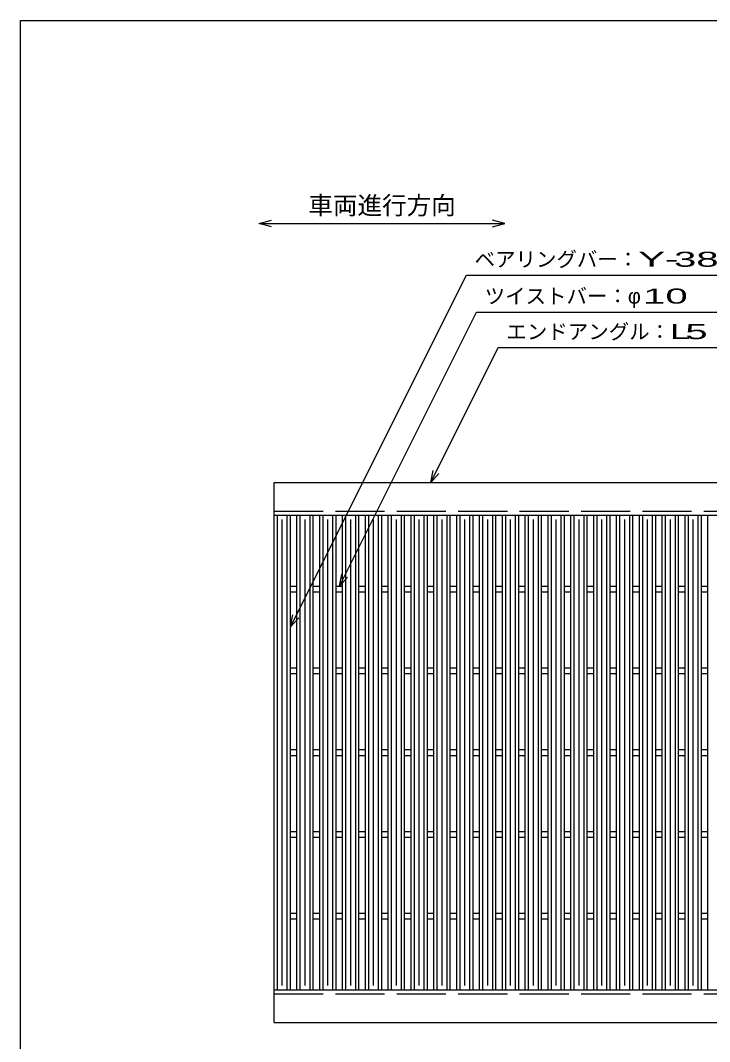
# Model space of a CAD drawing. Units: millimetres, scale not verified. Extents: x -1820 to 1724, y -1285 to 1059.
# Drawn here: x -1736 to -894, y -189 to 1059 of the extents above; entities that cross this region are included whole.
import ezdxf
from ezdxf.enums import TextEntityAlignment as Align

# ---------------------------------------------------------------- set-up
doc = ezdxf.new("R2010")
doc.units = ezdxf.units.MM
doc.header["$LTSCALE"] = 10
doc.linetypes.add('DASHED', pattern=[7.5, 6, -1.5])
for name, color, linetype, lineweight in [('0_2', 150, 'Continuous', 25), ('16', 3, 'Continuous', 25), ('22', 2, 'Continuous', 25)]:
    doc.layers.add(name, color=color, linetype=linetype, lineweight=lineweight)
doc.styles.add('ベクトル', font='')
doc.styles.get('ベクトル').set_extended_font_data('ベクトル')

msp = doc.modelspace()

# ---------------------------------------------------------------- linework, layer by layer
at = {"layer": '0_2'}
for p, q in [((-1736, -1141), (-1736, 1059)), ((-1736, 1059), (1724, 1059))]:
    msp.add_line(p, q, dxfattribs=at)
at = {"layer": '0_2', "color": 4}
for p, q in [((-1444.08, 810.83), (-1429.08, 814.83)), ((-1144.08, 810.83), (-1159.08, 814.83)), ((-1429.08, 806.83), (-1444.08, 810.83)), ((-1444.08, 810.83), (-1144.08, 810.83)), ((-1159.08, 806.83), (-1144.08, 810.83))]:
    msp.add_line(p, q, dxfattribs=at)
at = {"layer": '16'}
for p, q in [((-1426, 494), (-430, 494)), ((-1426, 454), (-1426, 494)), ((-1426, 454), (-430, 454)), ((-1426, -126), (-1426, 454)), ((-1426, 454), (-1406, 454)), ((-1422, -126), (-1422, 454)), ((-1410, -126), (-1410, 454)), ((-1406, -126), (-1406, 454)), ((-1398.1, -126), (-1398.1, 454)), ((-1398.1, 454), (-1378.1, 454)), ((-1394.1, -126), (-1394.1, 454)), ((-1382.1, -126), (-1382.1, 454)), ((-1378.1, -126), (-1378.1, 454)), ((-1370.2, -126), (-1370.2, 454)), ((-1370.2, 454), (-1350.2, 454)), ((-1366.2, -126), (-1366.2, 454)), ((-1354.2, -126), (-1354.2, 454)), ((-1350.2, -126), (-1350.2, 454)), ((-1342.3, -126), (-1342.3, 454)), ((-1342.3, 454), (-1322.3, 454)), ((-1338.3, -126), (-1338.3, 454)), ((-1326.3, -126), (-1326.3, 454)), ((-1322.3, -126), (-1322.3, 454)), ((-1314.4, -126), (-1314.4, 454)), ((-1314.4, 454), (-1294.4, 454)), ((-1310.4, -126), (-1310.4, 454)), ((-1298.4, -126), (-1298.4, 454)), ((-1294.4, -126), (-1294.4, 454)), ((-1286.5, -126), (-1286.5, 454)), ((-1286.5, 454), (-1266.5, 454)), ((-1282.5, -126), (-1282.5, 454)), ((-1270.5, -126), (-1270.5, 454)), ((-1266.5, -126), (-1266.5, 454)), ((-1258.6, -126), (-1258.6, 454)), ((-1258.6, 454), (-1238.6, 454)), ((-1254.6, -126), (-1254.6, 454)), ((-1242.6, -126), (-1242.6, 454)), ((-1238.6, -126), (-1238.6, 454)), ((-1230.7, -126), (-1230.7, 454)), ((-1230.7, 454), (-1210.7, 454)), ((-1226.7, -126), (-1226.7, 454)), ((-1214.7, -126), (-1214.7, 454)), ((-1210.7, -126), (-1210.7, 454)), ((-1202.8, -126), (-1202.8, 454)), ((-1202.8, 454), (-1182.8, 454)), ((-1198.8, -126), (-1198.8, 454)), ((-1186.8, -126), (-1186.8, 454)), ((-1182.8, -126), (-1182.8, 454)), ((-1174.9, -126), (-1174.9, 454)), ((-1174.9, 454), (-1154.9, 454)), ((-1170.9, -126), (-1170.9, 454)), ((-1158.9, -126), (-1158.9, 454)), ((-1154.9, -126), (-1154.9, 454)), ((-1147, -126), (-1147, 454)), ((-1147, 454), (-1127, 454)), ((-1143, -126), (-1143, 454)), ((-1131, -126), (-1131, 454)), ((-1127, -126), (-1127, 454)), ((-1119.1, -126), (-1119.1, 454)), ((-1119.1, 454), (-1099.1, 454)), ((-1115.1, -126), (-1115.1, 454)), ((-1103.1, -126), (-1103.1, 454)), ((-1099.1, -126), (-1099.1, 454)), ((-1091.2, -126), (-1091.2, 454)), ((-1091.2, 454), (-1071.2, 454)), ((-1087.2, -126), (-1087.2, 454)), ((-1075.2, -126), (-1075.2, 454)), ((-1071.2, -126), (-1071.2, 454)), ((-1063.3, -126), (-1063.3, 454)), ((-1063.3, 454), (-1043.3, 454)), ((-1059.3, -126), (-1059.3, 454)), ((-1047.3, -126), (-1047.3, 454)), ((-1043.3, -126), (-1043.3, 454)), ((-1035.4, -126), (-1035.4, 454)), ((-1035.4, 454), (-1015.4, 454)), ((-1031.4, -126), (-1031.4, 454)), ((-1019.4, -126), (-1019.4, 454)), ((-1015.4, -126), (-1015.4, 454)), ((-1007.5, -126), (-1007.5, 454)), ((-1007.5, 454), (-987.5, 454)), ((-1003.5, -126), (-1003.5, 454)), ((-991.5, -126), (-991.5, 454)), ((-987.5, -126), (-987.5, 454)), ((-979.6, -126), (-979.6, 454)), ((-979.6, 454), (-959.6, 454)), ((-975.6, -126), (-975.6, 454)), ((-963.6, -126), (-963.6, 454)), ((-959.6, -126), (-959.6, 454)), ((-951.7, -126), (-951.7, 454)), ((-951.7, 454), (-931.7, 454)), ((-947.7, -126), (-947.7, 454)), ((-935.7, -126), (-935.7, 454)), ((-931.7, -126), (-931.7, 454)), ((-923.8, -126), (-923.8, 454)), ((-923.8, 454), (-903.8, 454)), ((-919.8, -126), (-919.8, 454)), ((-907.8, -126), (-907.8, 454)), ((-903.8, -126), (-903.8, 454)), ((-895.9, -126), (-895.9, 454)), ((-895.9, 454), (-875.9, 454)), ((-1416, -121), (-1416, 449)), ((-1388.1, -121), (-1388.1, 449)), ((-1360.2, -121), (-1360.2, 449)), ((-1332.3, -121), (-1332.3, 449)), ((-1304.4, -121), (-1304.4, 449)), ((-1276.5, -121), (-1276.5, 449)), ((-1248.6, -121), (-1248.6, 449)), ((-1220.7, -121), (-1220.7, 449)), ((-1192.8, -121), (-1192.8, 449)), ((-1164.9, -121), (-1164.9, 449)), ((-1137, -121), (-1137, 449)), ((-1109.1, -121), (-1109.1, 449)), ((-1081.2, -121), (-1081.2, 449)), ((-1053.3, -121), (-1053.3, 449)), ((-1025.4, -121), (-1025.4, 449)), ((-997.5, -121), (-997.5, 449)), ((-969.6, -121), (-969.6, 449)), ((-941.7, -121), (-941.7, 449)), ((-913.8, -121), (-913.8, 449)), ((-1406, 367.5), (-1398.1, 367.5)), ((-1378.1, 367.5), (-1370.2, 367.5)), ((-1350.2, 367.5), (-1342.3, 367.5)), ((-1322.3, 367.5), (-1314.4, 367.5)), ((-1294.4, 367.5), (-1286.5, 367.5)), ((-1266.5, 367.5), (-1258.6, 367.5)), ((-1238.6, 367.5), (-1230.7, 367.5)), ((-1210.7, 367.5), (-1202.8, 367.5)), ((-1182.8, 367.5), (-1174.9, 367.5)), ((-1154.9, 367.5), (-1147, 367.5)), ((-1127, 367.5), (-1119.1, 367.5)), ((-1099.1, 367.5), (-1091.2, 367.5)), ((-1071.2, 367.5), (-1063.3, 367.5)), ((-1043.3, 367.5), (-1035.4, 367.5)), ((-1015.4, 367.5), (-1007.5, 367.5)), ((-987.5, 367.5), (-979.6, 367.5)), ((-959.6, 367.5), (-951.7, 367.5)), ((-931.7, 367.5), (-923.8, 367.5)), ((-903.8, 367.5), (-895.9, 367.5)), ((-1406, 360.5), (-1398.1, 360.5)), ((-1378.1, 360.5), (-1370.2, 360.5)), ((-1350.2, 360.5), (-1342.3, 360.5)), ((-1322.3, 360.5), (-1314.4, 360.5)), ((-1294.4, 360.5), (-1286.5, 360.5)), ((-1266.5, 360.5), (-1258.6, 360.5)), ((-1238.6, 360.5), (-1230.7, 360.5)), ((-1210.7, 360.5), (-1202.8, 360.5)), ((-1182.8, 360.5), (-1174.9, 360.5)), ((-1154.9, 360.5), (-1147, 360.5)), ((-1127, 360.5), (-1119.1, 360.5)), ((-1099.1, 360.5), (-1091.2, 360.5)), ((-1071.2, 360.5), (-1063.3, 360.5)), ((-1043.3, 360.5), (-1035.4, 360.5)), ((-1015.4, 360.5), (-1007.5, 360.5)), ((-987.5, 360.5), (-979.6, 360.5)), ((-959.6, 360.5), (-951.7, 360.5)), ((-931.7, 360.5), (-923.8, 360.5)), ((-903.8, 360.5), (-895.9, 360.5)), ((-1406, 267.5), (-1398.1, 267.5)), ((-1378.1, 267.5), (-1370.2, 267.5)), ((-1350.2, 267.5), (-1342.3, 267.5)), ((-1322.3, 267.5), (-1314.4, 267.5)), ((-1294.4, 267.5), (-1286.5, 267.5)), ((-1266.5, 267.5), (-1258.6, 267.5)), ((-1238.6, 267.5), (-1230.7, 267.5)), ((-1210.7, 267.5), (-1202.8, 267.5)), ((-1182.8, 267.5), (-1174.9, 267.5)), ((-1154.9, 267.5), (-1147, 267.5)), ((-1127, 267.5), (-1119.1, 267.5)), ((-1099.1, 267.5), (-1091.2, 267.5)), ((-1071.2, 267.5), (-1063.3, 267.5)), ((-1043.3, 267.5), (-1035.4, 267.5)), ((-1015.4, 267.5), (-1007.5, 267.5)), ((-987.5, 267.5), (-979.6, 267.5)), ((-959.6, 267.5), (-951.7, 267.5)), ((-931.7, 267.5), (-923.8, 267.5)), ((-903.8, 267.5), (-895.9, 267.5)), ((-1406, 260.5), (-1398.1, 260.5)), ((-1378.1, 260.5), (-1370.2, 260.5)), ((-1350.2, 260.5), (-1342.3, 260.5)), ((-1322.3, 260.5), (-1314.4, 260.5)), ((-1294.4, 260.5), (-1286.5, 260.5)), ((-1266.5, 260.5), (-1258.6, 260.5)), ((-1238.6, 260.5), (-1230.7, 260.5)), ((-1210.7, 260.5), (-1202.8, 260.5)), ((-1182.8, 260.5), (-1174.9, 260.5)), ((-1154.9, 260.5), (-1147, 260.5)), ((-1127, 260.5), (-1119.1, 260.5)), ((-1099.1, 260.5), (-1091.2, 260.5)), ((-1071.2, 260.5), (-1063.3, 260.5)), ((-1043.3, 260.5), (-1035.4, 260.5)), ((-1015.4, 260.5), (-1007.5, 260.5)), ((-987.5, 260.5), (-979.6, 260.5)), ((-959.6, 260.5), (-951.7, 260.5)), ((-931.7, 260.5), (-923.8, 260.5)), ((-903.8, 260.5), (-895.9, 260.5)), ((-1406, 167.5), (-1398.1, 167.5)), ((-1378.1, 167.5), (-1370.2, 167.5)), ((-1350.2, 167.5), (-1342.3, 167.5)), ((-1322.3, 167.5), (-1314.4, 167.5)), ((-1294.4, 167.5), (-1286.5, 167.5)), ((-1266.5, 167.5), (-1258.6, 167.5)), ((-1238.6, 167.5), (-1230.7, 167.5)), ((-1210.7, 167.5), (-1202.8, 167.5)), ((-1182.8, 167.5), (-1174.9, 167.5)), ((-1154.9, 167.5), (-1147, 167.5)), ((-1127, 167.5), (-1119.1, 167.5)), ((-1099.1, 167.5), (-1091.2, 167.5)), ((-1071.2, 167.5), (-1063.3, 167.5)), ((-1043.3, 167.5), (-1035.4, 167.5)), ((-1015.4, 167.5), (-1007.5, 167.5)), ((-987.5, 167.5), (-979.6, 167.5)), ((-959.6, 167.5), (-951.7, 167.5)), ((-931.7, 167.5), (-923.8, 167.5)), ((-903.8, 167.5), (-895.9, 167.5)), ((-1406, 160.5), (-1398.1, 160.5)), ((-1378.1, 160.5), (-1370.2, 160.5)), ((-1350.2, 160.5), (-1342.3, 160.5)), ((-1322.3, 160.5), (-1314.4, 160.5)), ((-1294.4, 160.5), (-1286.5, 160.5)), ((-1266.5, 160.5), (-1258.6, 160.5)), ((-1238.6, 160.5), (-1230.7, 160.5)), ((-1210.7, 160.5), (-1202.8, 160.5)), ((-1182.8, 160.5), (-1174.9, 160.5)), ((-1154.9, 160.5), (-1147, 160.5)), ((-1127, 160.5), (-1119.1, 160.5)), ((-1099.1, 160.5), (-1091.2, 160.5)), ((-1071.2, 160.5), (-1063.3, 160.5)), ((-1043.3, 160.5), (-1035.4, 160.5)), ((-1015.4, 160.5), (-1007.5, 160.5)), ((-987.5, 160.5), (-979.6, 160.5)), ((-959.6, 160.5), (-951.7, 160.5)), ((-931.7, 160.5), (-923.8, 160.5)), ((-903.8, 160.5), (-895.9, 160.5)), ((-1406, 67.5), (-1398.1, 67.5)), ((-1378.1, 67.5), (-1370.2, 67.5)), ((-1350.2, 67.5), (-1342.3, 67.5)), ((-1322.3, 67.5), (-1314.4, 67.5)), ((-1294.4, 67.5), (-1286.5, 67.5)), ((-1266.5, 67.5), (-1258.6, 67.5)), ((-1238.6, 67.5), (-1230.7, 67.5)), ((-1210.7, 67.5), (-1202.8, 67.5)), ((-1182.8, 67.5), (-1174.9, 67.5)), ((-1154.9, 67.5), (-1147, 67.5)), ((-1127, 67.5), (-1119.1, 67.5)), ((-1099.1, 67.5), (-1091.2, 67.5)), ((-1071.2, 67.5), (-1063.3, 67.5)), ((-1043.3, 67.5), (-1035.4, 67.5)), ((-1015.4, 67.5), (-1007.5, 67.5)), ((-987.5, 67.5), (-979.6, 67.5)), ((-959.6, 67.5), (-951.7, 67.5)), ((-931.7, 67.5), (-923.8, 67.5)), ((-903.8, 67.5), (-895.9, 67.5)), ((-1406, 60.5), (-1398.1, 60.5)), ((-1378.1, 60.5), (-1370.2, 60.5)), ((-1350.2, 60.5), (-1342.3, 60.5)), ((-1322.3, 60.5), (-1314.4, 60.5)), ((-1294.4, 60.5), (-1286.5, 60.5)), ((-1266.5, 60.5), (-1258.6, 60.5)), ((-1238.6, 60.5), (-1230.7, 60.5)), ((-1210.7, 60.5), (-1202.8, 60.5)), ((-1182.8, 60.5), (-1174.9, 60.5)), ((-1154.9, 60.5), (-1147, 60.5)), ((-1127, 60.5), (-1119.1, 60.5)), ((-1099.1, 60.5), (-1091.2, 60.5)), ((-1071.2, 60.5), (-1063.3, 60.5)), ((-1043.3, 60.5), (-1035.4, 60.5)), ((-1015.4, 60.5), (-1007.5, 60.5)), ((-987.5, 60.5), (-979.6, 60.5)), ((-959.6, 60.5), (-951.7, 60.5)), ((-931.7, 60.5), (-923.8, 60.5)), ((-903.8, 60.5), (-895.9, 60.5)), ((-1406, -32.5), (-1398.1, -32.5)), ((-1378.1, -32.5), (-1370.2, -32.5)), ((-1350.2, -32.5), (-1342.3, -32.5)), ((-1322.3, -32.5), (-1314.4, -32.5)), ((-1294.4, -32.5), (-1286.5, -32.5)), ((-1266.5, -32.5), (-1258.6, -32.5)), ((-1238.6, -32.5), (-1230.7, -32.5)), ((-1210.7, -32.5), (-1202.8, -32.5)), ((-1182.8, -32.5), (-1174.9, -32.5)), ((-1154.9, -32.5), (-1147, -32.5)), ((-1127, -32.5), (-1119.1, -32.5)), ((-1099.1, -32.5), (-1091.2, -32.5)), ((-1071.2, -32.5), (-1063.3, -32.5)), ((-1043.3, -32.5), (-1035.4, -32.5)), ((-1015.4, -32.5), (-1007.5, -32.5)), ((-987.5, -32.5), (-979.6, -32.5)), ((-959.6, -32.5), (-951.7, -32.5)), ((-931.7, -32.5), (-923.8, -32.5)), ((-903.8, -32.5), (-895.9, -32.5)), ((-1406, -39.5), (-1398.1, -39.5)), ((-1378.1, -39.5), (-1370.2, -39.5)), ((-1350.2, -39.5), (-1342.3, -39.5)), ((-1322.3, -39.5), (-1314.4, -39.5)), ((-1294.4, -39.5), (-1286.5, -39.5)), ((-1266.5, -39.5), (-1258.6, -39.5)), ((-1238.6, -39.5), (-1230.7, -39.5)), ((-1210.7, -39.5), (-1202.8, -39.5)), ((-1182.8, -39.5), (-1174.9, -39.5)), ((-1154.9, -39.5), (-1147, -39.5)), ((-1127, -39.5), (-1119.1, -39.5)), ((-1099.1, -39.5), (-1091.2, -39.5)), ((-1071.2, -39.5), (-1063.3, -39.5)), ((-1043.3, -39.5), (-1035.4, -39.5)), ((-1015.4, -39.5), (-1007.5, -39.5)), ((-987.5, -39.5), (-979.6, -39.5)), ((-959.6, -39.5), (-951.7, -39.5)), ((-931.7, -39.5), (-923.8, -39.5)), ((-903.8, -39.5), (-895.9, -39.5)), ((-1426, -126), (-430, -126)), ((-1426, -166), (-1426, -126)), ((-1426, -126), (-1406, -126)), ((-1398.1, -126), (-1378.1, -126)), ((-1370.2, -126), (-1350.2, -126)), ((-1342.3, -126), (-1322.3, -126)), ((-1314.4, -126), (-1294.4, -126)), ((-1286.5, -126), (-1266.5, -126)), ((-1258.6, -126), (-1238.6, -126)), ((-1230.7, -126), (-1210.7, -126)), ((-1202.8, -126), (-1182.8, -126)), ((-1174.9, -126), (-1154.9, -126)), ((-1147, -126), (-1127, -126)), ((-1119.1, -126), (-1099.1, -126)), ((-1091.2, -126), (-1071.2, -126)), ((-1063.3, -126), (-1043.3, -126)), ((-1035.4, -126), (-1015.4, -126)), ((-1007.5, -126), (-987.5, -126)), ((-979.6, -126), (-959.6, -126)), ((-951.7, -126), (-931.7, -126)), ((-923.8, -126), (-903.8, -126)), ((-895.9, -126), (-875.9, -126)), ((-1426, -166), (-430, -166))]:
    msp.add_line(p, q, dxfattribs=at)
at = {"layer": '16', "linetype": 'DASHED'}
for p, q in [((-1426, 459), (-430, 459)), ((-1426, -131), (-430, -131))]:
    msp.add_line(p, q, dxfattribs=at)
at = {"layer": '22', "color": 4}
for p, q in [((-1406, 317.5), (-1191, 747.5)), ((-1191, 747.5), (-731, 747.5)), ((-1346.25, 367.5), (-1178.75, 702.5)), ((-1178.75, 702.5), (-738.75, 702.5)), ((-1234.65, 494), (-1152.15, 659)), ((-1152.15, 659), (-712.15, 659)), ((-1234.65, 494), (-1231.65, 508.6)), ((-1234.65, 494), (-1224.65, 505)), ((-1346.25, 367.5), (-1343.25, 382.1)), ((-1346.25, 367.5), (-1336.25, 378.5)), ((-1406, 317.5), (-1403, 332.1)), ((-1406, 317.5), (-1396, 328.5))]:
    msp.add_line(p, q, dxfattribs=at)

# ---------------------------------------------------------------- texts
at = {"layer": '0_2', "color": 2, "style": 'ベクトル'}
msp.add_text('車両進行方向', height=21.99, dxfattribs=at).set_placement((-1384.08, 832.83), align=Align.MIDDLE_LEFT)
at = {"layer": '22', "style": 'ベクトル'}
for s, p in [('ベアリングバー：', (-1181, 767)), ('ツイストバー：', (-1168.75, 722)), ('φ', (-993.75, 722)), ('エンドアングル：', (-1142.15, 678.5))]:
    msp.add_text(s, height=18.33, dxfattribs=at).set_placement(p, align=Align.MIDDLE_LEFT)
for s, width, p in [('Y-', 2, (-981, 767)), (' 38 ', 2, (-951, 767)), (' 10 ', 2, (-988.75, 722)), ('L', 1.8, (-942.15, 678.5)), (' 5 ', 2, (-937.15, 678.5))]:
    msp.add_text(s, height=18.33, dxfattribs=dict(at, width=width)).set_placement(p, align=Align.MIDDLE_LEFT)

doc.saveas('drawing.dxf')
